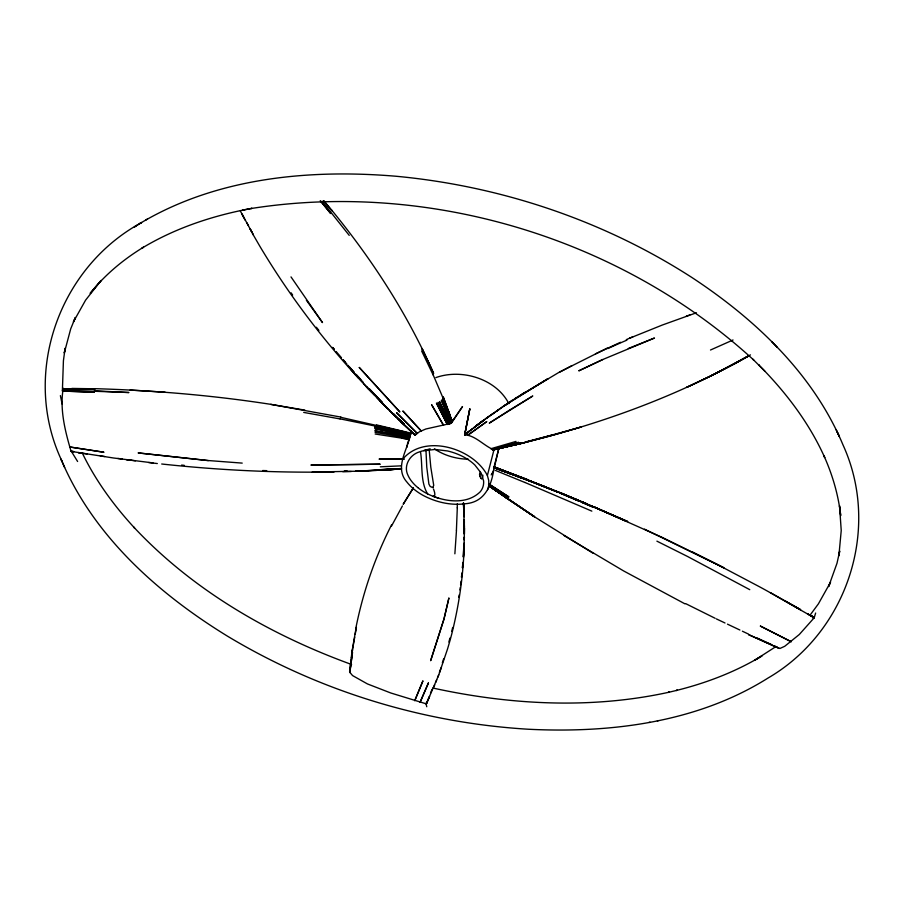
<?xml version="1.0" encoding="UTF-8"?>
<svg xmlns="http://www.w3.org/2000/svg" width="904" height="904" viewBox="0 0 904 904"><rect width="100%" height="100%" fill="white"/><g stroke="black" fill="none" stroke-linecap="round" stroke-linejoin="round"><path stroke-width="1.36" d="M464.464 528.264L464.057 545.824M425.92 703.176L426.756 706.747M479.549 474.543L480.318 471.877M464.407 525.619L464.373 534.151L464.34 519.676M417.727 487.527A39.075 23.628 16.8 0 0 427.671 493.946C443.717 501.641 466.317 505.415 480.216 491.81A39.154 23.673 16.8 0 0 483.583 480.838L481.165 473.063L474.815 464.95A39.335 23.787 16.8 0 0 465.334 457.91A40.691 24.6 16.8 0 0 447.491 450.96L435.005 449.446L422.496 450.926A35.154 21.255 16.8 0 0 419.433 451.898C409.681 454.723 403.161 465.967 408.054 475.47A40.827 24.679 16.8 0 0 417.727 487.527M457.266 507.833L457.311 503.81M464.283 528.388L463.481 502.635M464.34 537.1L464.26 540.004L464.396 537.145M463.763 545.948L463.345 556.909L463.91 545.304M464.317 542.886L463.492 557.429M456.407 530.524L457.3 507.822M463.967 551.609L464.091 548.638M463.729 554.57L464.114 545.88C463.413 575.419 459.017 604.81 451.898 633.467A1162.216 697.481 16.7 0 1 447.457 649.219L438.745 674.938L426.338 703.877L390.777 692.984L367.442 683.932L352.549 675.559L349.667 672.113L350.379 670.169M482.759 475.493L482.838 475.131M63.257 388.245C59.585 409.275 65.099 431.174 71.111 451.39L113.418 457.978L152.991 462.904M454.87 553.813L456.463 530.58M407.229 445.118L407.049 447.13M462.52 567.802L462.927 562.356L462.362 567.78M350.051 670.429L350.3 667.434M349.599 671.706L352.018 651.377M350.549 666.282L351.204 660.756M351.532 657.999L352.515 649.705L351.498 657.886M350.469 666.078L351.159 660.621M459.955 589.984L460.272 587.464M460.588 584.944L461.063 581.17M532.027 481.934L493.934 467.492L498.827 448.384L493.731 470.001C491.041 486.928 484.137 502.274 465.39 503.743C450.644 505.698 435.525 502.138 422.541 495.076A45.867 27.73 16.8 0 1 406.969 482.137C394.008 467.741 407.727 449.548 410.563 434.282L410.811 433.095L410.484 433.558M71.111 451.39L71.303 450.746M458.757 597.454L459.164 594.968M352.029 651.332L355.826 629.546M352.537 649.626L354.718 637.139M355.204 634.359L356.425 627.421M464.622 434.869L469.809 408.845L464.746 434.835C475.481 435.423 484.081 445.966 493.742 449.763L522.456 443.129L493.595 449.808L494.273 448.892M469.809 408.845L464.712 434.813L469.345 431.106L464.611 435.061L471.741 429.524M407.365 444.226L410.563 434.282M355.803 628.348C362.922 592.425 374.9 557.486 391.568 524.862M451.695 631.478L452.678 627.5M487.674 489.685L488.838 485.211L488.714 480.419L487.392 475.493L494.104 449.288M448.881 642.032L449.943 638.077M71.224 451.198L73.879 451.65L71.235 451.164L77.608 461.492M416.292 433.389L415.072 435.242L406.811 427.355M493.731 470.001L492.013 473.741M410.744 433.66L411.546 431.084M62.941 389.341L62.376 391.138L63.416 360.741L65.111 348.243L64.274 353.012L70.715 328.841L75.36 317.485L73.416 321.869L85.586 300.162L101.112 280.432L90.174 293.382C104.875 274.827 123.34 259.482 143.51 247.199L142.007 248.125C175.636 227.842 213.513 215.389 252.013 208.338L242.679 210.135L243.786 209.909M442.361 662.768L443.649 658.892M778.536 647.671L779.858 648.507L784.706 646.303L799.328 634.484L814.199 617.771L815.634 613.036M480.171 476.171L479.73 476.758L480.013 474.95M435.773 682.339L436.734 679.819M437.762 677.299L438.722 674.768M441.423 667.231L439.457 672.339L440.485 669.83M433.671 687.345L434.734 684.859M430.496 693.052L432.112 689.311M426.338 703.73L429.536 696.453L426.36 703.696L427.061 702.216M830.098 583.238L828.629 586.56L837.002 563.26L839.714 551.022L838.889 555.757L841.228 530.512L839.522 505.788M830.584 582.131L818.414 603.838L809.882 615.398M391.5 526.083L402.404 505.98M479.549 474.363L480.013 473.538L479.538 474.204M491.188 474.928L491.923 473.933M403.365 458.475C425.343 433.423 473.357 448.429 487.392 475.493M433.061 496.352C436.553 496.85 434.044 490.363 433.445 488.94M415.128 435.05L398.506 419.083M813.995 617.522L811.882 616.223L814.131 617.613L811.894 616.291L814.086 617.568L812.752 617.907M412.382 432.643L415.072 435.242L419.501 431.728L425.784 429.016L450.825 423.4L462.498 406.585L452.26 421.919L451.107 418.156M471.741 429.231L464.656 434.903L467.142 433.976M479.03 423.648L471.673 429.468L476.566 425.75M474.046 427.626L488.894 416.382L486.386 418.213M474.306 427.355L484.126 419.953L474.306 427.355L479.109 423.66M476.555 425.501L481.482 421.818M481.47 421.852L486.431 418.202M481.414 421.863L483.877 420.044M486.318 418.405L493.934 412.992M481.369 422.021L483.866 420.236M488.781 416.586L512.274 400.302M775.598 646.789L754.806 660.169L761.982 655.909C735.472 671.909 706.239 683.051 676.249 690.498L677.39 690.227L668.293 692.396L669.412 692.136C591.566 709.312 510.206 704.984 432.733 688M491.324 414.778L501.517 407.614M501.618 407.444L504.183 405.67M496.454 411.23L499.064 409.433M425.468 449.65L423.761 450.587M430.134 448.779L426.812 449.785M504.172 405.851L506.85 404.077M514.896 398.675L559.373 372.12L607.296 348.074M140.052 223.401C58.444 268.624 21.798 373.68 61.009 459.108C93.044 535.744 157.929 593.431 227.39 636.111C318.219 690.769 422.518 722.895 528.309 729.234C610.471 733.325 697.278 722.601 768.129 677.977C847.297 631.862 881.23 528.569 842.991 444.892C813.419 374.019 755.236 319.214 692.136 277.652C603.635 220.519 500.872 186.066 396.099 176.257C309.055 168.935 216.372 177.681 140.052 223.401L141.544 222.508L134.368 226.994L135.86 226.068M520.467 395.161L523.292 393.409M523.246 393.421L526.105 391.703M145.917 219.943L147.408 219.05M750.456 354.876L735.201 363.431L749.359 355.6M748.218 356.029C678.169 395.895 601.725 423.66 523.574 442.745M425.965 450.079L426.756 466.995L428.88 484.069L430.168 486.442L432.677 487.572L433.728 485.403L430.801 467.21L429.185 449.83M749.02 355.645L711.437 375.668L686.588 387.398L712.262 375.239M559.926 372.041L571.995 365.589M711.437 375.668L735.302 363.374L711.245 375.714M595.487 353.848L620.506 342.3M602.753 359.543L578.775 370.843L602.708 359.555L654.473 338.028L628.257 348.515M710.487 350.017L733.031 339.983M626.302 339.644L629.523 338.22M629.67 338.152L632.89 336.774M629.613 338.209L662.349 325.022L696.442 312.773M686.339 316.151L689.775 314.954M435.852 377.601C461.628 368.391 496.047 378.663 508.884 403.681M490.77 448.768L516.048 441.401M552.389 435.355L581.17 426.993L523.1 442.994M522.998 443.05L551.666 435.581M525.326 441.988L553.169 434.79M498.217 448.271L503.652 447.017M522.681 442.632L506.376 446.384L518.625 443.548M498.285 448.158L503.709 446.926M493.889 467.504L498.07 468.95L493.968 467.413L494.477 466.995L526.196 479.244L570.096 497.008M648.97 722.42L650.032 722.217M657.366 720.804L658.44 720.601M250.95 208.541C429.208 180.45 620.664 238.114 753.733 360.041L752.953 359.283L764.863 371.182M368.097 470.871L355.498 471.3L401.512 468.656M380.64 470.17L393.183 469.368M393.217 469.244L397.387 468.927M397.353 469.086L401.523 468.758M393.15 469.436L401.432 468.893L384.799 469.978L393.15 469.481M397.251 468.78L401.263 468.487M376.55 470.216L384.867 469.696L380.72 469.933M389.002 469.639L397.274 469.21M380.697 470.057L363.962 470.837M380.335 466.814L401.286 465.842M376.437 470.464L363.883 470.916M351.26 471.515L342.718 471.662M359.679 471.165L312.219 472.024M63.009 388.81L94.807 389.172L63.02 388.72L67.597 388.731M344.356 470.973L347.147 470.939M316.581 472.137C264.861 472.419 213.129 469.549 161.703 464.001M316.592 472.001L334.062 471.944L325.304 471.956M403.794 459.085L379.047 459.096L404.224 459.142M329.689 472.001L320.976 472.057M71.857 388.426L95.146 388.799M94.321 390.81L128.922 392.528L62.817 390.11M262.657 470.532L266.748 470.656M95.474 388.686C154.109 390.392 212.677 395.353 270.669 404.325M468.351 459.221C456.396 459.006 444.384 455.593 434.428 448.881M130.052 390.065L165.149 392.223M242.215 463.108L208.338 460.543L138.109 452.915L208.327 460.622M181.591 465.097L184.269 465.345M157.33 463.549L148.584 462.532M117.87 458.43L122.243 459.006M135.397 460.825L126.571 459.65L130.978 460.305M100.287 455.898L104.661 456.52M401.896 438.203L408.687 439.231L375.149 434.01M375.081 432.372L409.116 438.112L400.438 436.632M82.659 453.311L78.275 452.576L87.033 454.023M304.851 410.122L270.782 404.359L340.944 417.094M303.687 412.416L339.994 418.925M340.017 418.846L375.341 426.078M340.605 417.286L406.145 432.225M410.631 433.999L375.386 426.021M376.459 424.88L410.789 433.095M494.273 467.492L523.495 478.702M432.948 487.471L433.072 487.425M433.321 496.386L438.835 498.319M498.07 468.95L493.957 467.458L506.613 472.057L502.33 470.509M502.251 470.747L498.002 469.176L519.28 477.086M351.599 664.496C270.477 635.015 193.162 590.617 133.815 527.179L134.594 528.026C113.893 505.585 95.643 480.634 82.32 453.096M510.658 473.945L493.923 467.752L494.544 467.108L496.307 467.73L558.163 492.284M540.49 485.007L510.805 473.594L544.694 486.533M527.134 479.357L494.352 467.04L560.582 492.782L627.749 521.529L561.463 493.256L578.639 500.296M510.805 473.594L527.789 479.99M548.875 488.488L557.259 491.855L523.563 478.668M536.219 483.538L548.841 488.544M497.121 468.43L511.088 473.956M517.438 476.464L521.258 477.967M540.468 484.985L553.101 490.058M557.339 491.686L561.52 493.369M578.662 500.488L587.238 503.969L582.978 502.217M582.899 502.398L574.379 498.827L595.713 507.788M495.494 470.442L524.874 482.476M565.768 495.302L587.227 504.149M524.874 482.431L591.837 511.133M591.521 505.924L661.31 537.01M774.152 645.795L777.44 647.207M756.252 637.636L771.598 644.62M644.484 529.145L723.934 567.825L692.34 551.915M716.318 618.878L725.008 622.992M727.483 624.155L739.901 630.031M742.376 631.207L748.591 634.145M661.152 536.886L716.239 563.949L759.01 586.515A417.987 250.464 16.1 0 1 770.445 592.798L814.199 617.771M685.74 603.669L715.098 618.268M656.892 541.146L687.741 556.582L749.766 589.679M684.995 603.861L623.658 570.955L564.096 535.62M770.332 592.595L800.526 609.703L785.497 601.092M793.023 605.409L800.56 609.691M812.526 616.709L807.984 614.053L813.668 617.375M592.945 553.169L534.332 516.704L490.341 486.917M489.154 484.194L508.952 496.951L488.714 483.945M427.671 493.946C420.292 482.126 422.722 465.492 420.541 452.056M506.24 497.957L534.648 516.783L489.12 485.911M488.488 484.838L507.777 497.652L489.007 485.109M506.048 497.742L534.332 516.704M489.166 485.742L507.189 497.934L489.109 485.617M489.505 486.25L506.726 498.036L489.719 486.273M489.29 485.968L506.048 497.629L488.928 485.561M491.166 487.019L498.002 491.787M491.301 486.623L493.573 488.205M503.754 495.335L500.353 492.962L502.59 494.511M491.143 486.883L496.85 490.917M444.113 401.297L452.226 421.298M398.619 419.038L404.201 424.292L393.229 413.569L404.201 424.292M412.337 432.7L401.105 422.032M403.986 424.688L382.098 403.195M398.381 419.366L406.71 427.355M379.533 400.28L398.415 419.354M384.833 405.862L387.556 408.574M390.245 411.263L395.624 416.665M771.756 341.757L777.361 347.452M759.371 365.578L758.625 364.798C785.508 391.794 809.091 422.631 824.73 457.548L823.985 455.921C832.494 474.803 838.37 494.917 840.697 515.517L839.534 505.856M371.646 392.11L374.301 394.856M382.166 403.207L366.256 386.663M384.788 405.919L376.979 397.726M369.035 389.308L363.724 383.691M371.668 392.279C330.864 349.724 294.32 302.976 263.663 252.589A431.863 263.471 17.5 0 1 258.397 243.752L253.256 234.87M481.018 478.261L480.668 477.798M363.431 382.573L355.927 374.312L360.719 379.431M369.148 388.731L382.516 402.687L369.216 388.697M350.854 369.6L358.481 378.075M366.369 386.663L368.934 389.522M343.52 360.267L345.249 362.233M347.825 365.193L354.063 372.233L349.486 367.058M480.984 478.182L481.719 479.041M353.441 372.459L355.905 375.318M334.356 349.464L332.582 347.385L334.254 349.373M336.141 351.532L341.475 357.747M343.26 359.815L346.82 363.95M332.084 210.948L323.417 200.665M323.756 200.688L331.757 210.237M322.106 201.253L349.226 235.379M320.242 200.677L330.694 213.525L320.931 201.479M331.689 210.123C372.414 259.843 407.681 314.287 433.524 373.228M316.377 327.248L318.897 330.435M306.377 300.241L322.502 322.604L291.009 276.906M291.122 292.839L292.647 295.054M246.826 222.734L248.476 225.684M251.764 231.865L250.125 228.87L253.369 234.87L240.362 211.05M243.549 216.994L241.978 214.022L245.04 220M421.592 350.865L433.163 374.979M836.934 431.355L839.353 436.553L836.223 429.807M64.636 467.492L61.009 459.108L61.709 460.746M433.185 374.911L443.254 398.551M449.582 415.218L451.627 420.473M449.909 414.823L443.22 396.867L451.977 420.88M448.373 414.834L451.367 423.049M448.508 411.422L451.83 420.642M60.387 395.624L62.127 404.009M482.804 477.041L482.747 476.103M463.481 503.019L464.012 515.811M463.797 505.257L464.272 516.783M463.616 504.952L463.888 510.726M463.65 505.325L463.741 508.251L463.673 505.392M463.888 508.274L463.944 511.167M464.317 519.856L464.351 522.727M464.193 527.269L464.227 533.631L464.204 522.207M607.884 348.56A809.227 491.166 16.4 0 1 626.89 340.153M461.865 573.215L461.492 577.294L461.944 573.226M350.515 667.05L349.859 672.519L352.492 652.439L350.515 667.05M448.87 598.165L444 619.059L430.643 660.7L443.977 618.991L448.87 598.165M422.869 681.04L414.778 700.611L422.869 681.04M428.439 682.893L420.145 702.171L428.439 682.893M413.275 487.99L403.184 504.262L413.252 488.058M466.939 433.027L464.656 434.903L466.984 433.016M468.08 434.982L467.549 435.4L486.781 421.58L468.08 434.982M515.325 398.438L504.511 405.602L548.106 378.595L515.325 398.438M510.41 409.58L489.279 423.117L532.784 395.997L510.41 409.58M518.41 442.384L491.9 449.457L518.41 442.384M519.789 442.858L492.488 449.763L519.789 442.858M520.941 443.084L492.985 449.864L520.941 443.084M523.246 442.96L493.923 449.627L523.246 442.96M523.665 442.734L494.047 449.435L523.665 442.734M397.387 468.69L380.731 469.662L397.387 468.69M379.985 464.193L311.145 465.051L379.985 464.193M94.152 392.189L62.647 391.07L94.152 392.189M103.745 452.203L69.744 446.983L103.745 452.203M409.523 437.05L375.047 430.858L409.523 437.05M410.043 435.649L375.07 428.711L410.043 435.649M410.337 434.903L375.137 427.536L410.337 434.903M410.461 434.496L375.25 426.812L410.461 434.496M579.577 501.392L559.452 492.804L579.577 501.37M592.154 506.748L582.086 502.466L592.154 506.748M778.547 648.111L748.648 634.642L778.547 648.111M626.608 521.348L594.696 507.167L626.608 521.348M791.158 641.693L760.4 626.088L791.158 641.693M505.98 497.347L500.285 493.381L505.98 497.347M417.151 433.344L396.573 412.653L417.151 433.344M421.151 430.88L403.003 411.139L421.151 430.88M399.726 411.817L359.283 367.499L399.726 411.817M443.502 425.253L431.671 404.811L443.502 425.253M445.175 420.213L436.451 403.06L447.333 424.507L445.175 420.213M446 418.642L438.124 402.325L448.633 424.202L446 418.642M433.536 373.296L422.044 348.594L433.536 373.296M449.774 423.829L439.57 401.579L449.774 423.829M451.051 423.208L441.446 400.393L451.051 423.208M448.463 414.766L442.35 399.647L451.661 422.812L448.463 414.766M449.717 416.676L442.836 399.116L451.932 422.518L449.717 416.676M451.028 419.027L443.299 398.494L452.169 422.134L451.028 419.027"/></g></svg>
